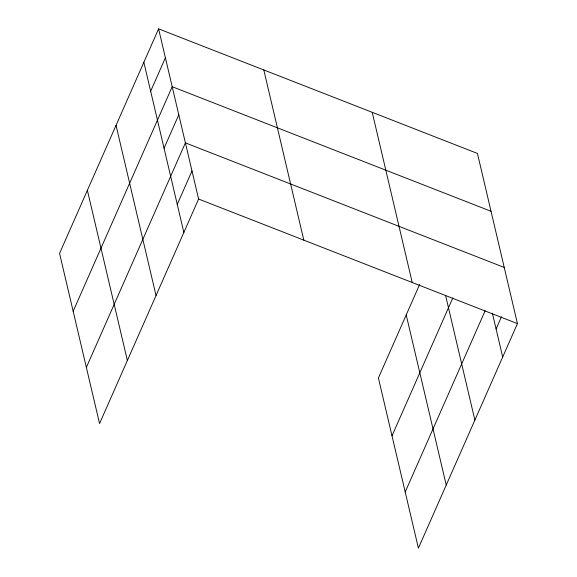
<?xml version="1.0" encoding="UTF-8"?>
<svg xmlns="http://www.w3.org/2000/svg" width="577" height="577" viewBox="0 0 577 577"><rect width="100%" height="100%" fill="white"/><g stroke="black" fill="none" stroke-linecap="round" stroke-linejoin="round"><path stroke-width="0.87" d="M158.596 28.85L59.561 253.39L99.561 423.568L198.596 199.029L158.596 28.85L477.439 153.432L517.439 323.61L418.404 548.15L378.404 377.971L419.638 284.475M150.647 91.209L165.397 57.779M73.164 311.248L172.198 86.709L491.034 211.29M164.048 148.224L178.798 114.787M86.362 367.405L185.397 142.865L504.24 267.454M177.254 204.381L191.997 170.951M392.007 435.83L452.815 297.963M405.205 491.993L485.156 310.714M496.09 328.962L501.485 316.73M198.596 199.029L517.439 323.61M492.383 313.167L502.69 357.04M445.595 295.518L474.878 420.106M372.223 112.32L412.223 282.499M406.215 314.905L446.223 485.084M263.812 69.961L303.812 240.14M143.853 62.28L183.854 232.459M116.035 125.346L156.035 295.525M87.379 190.323L127.38 360.502"/></g></svg>
